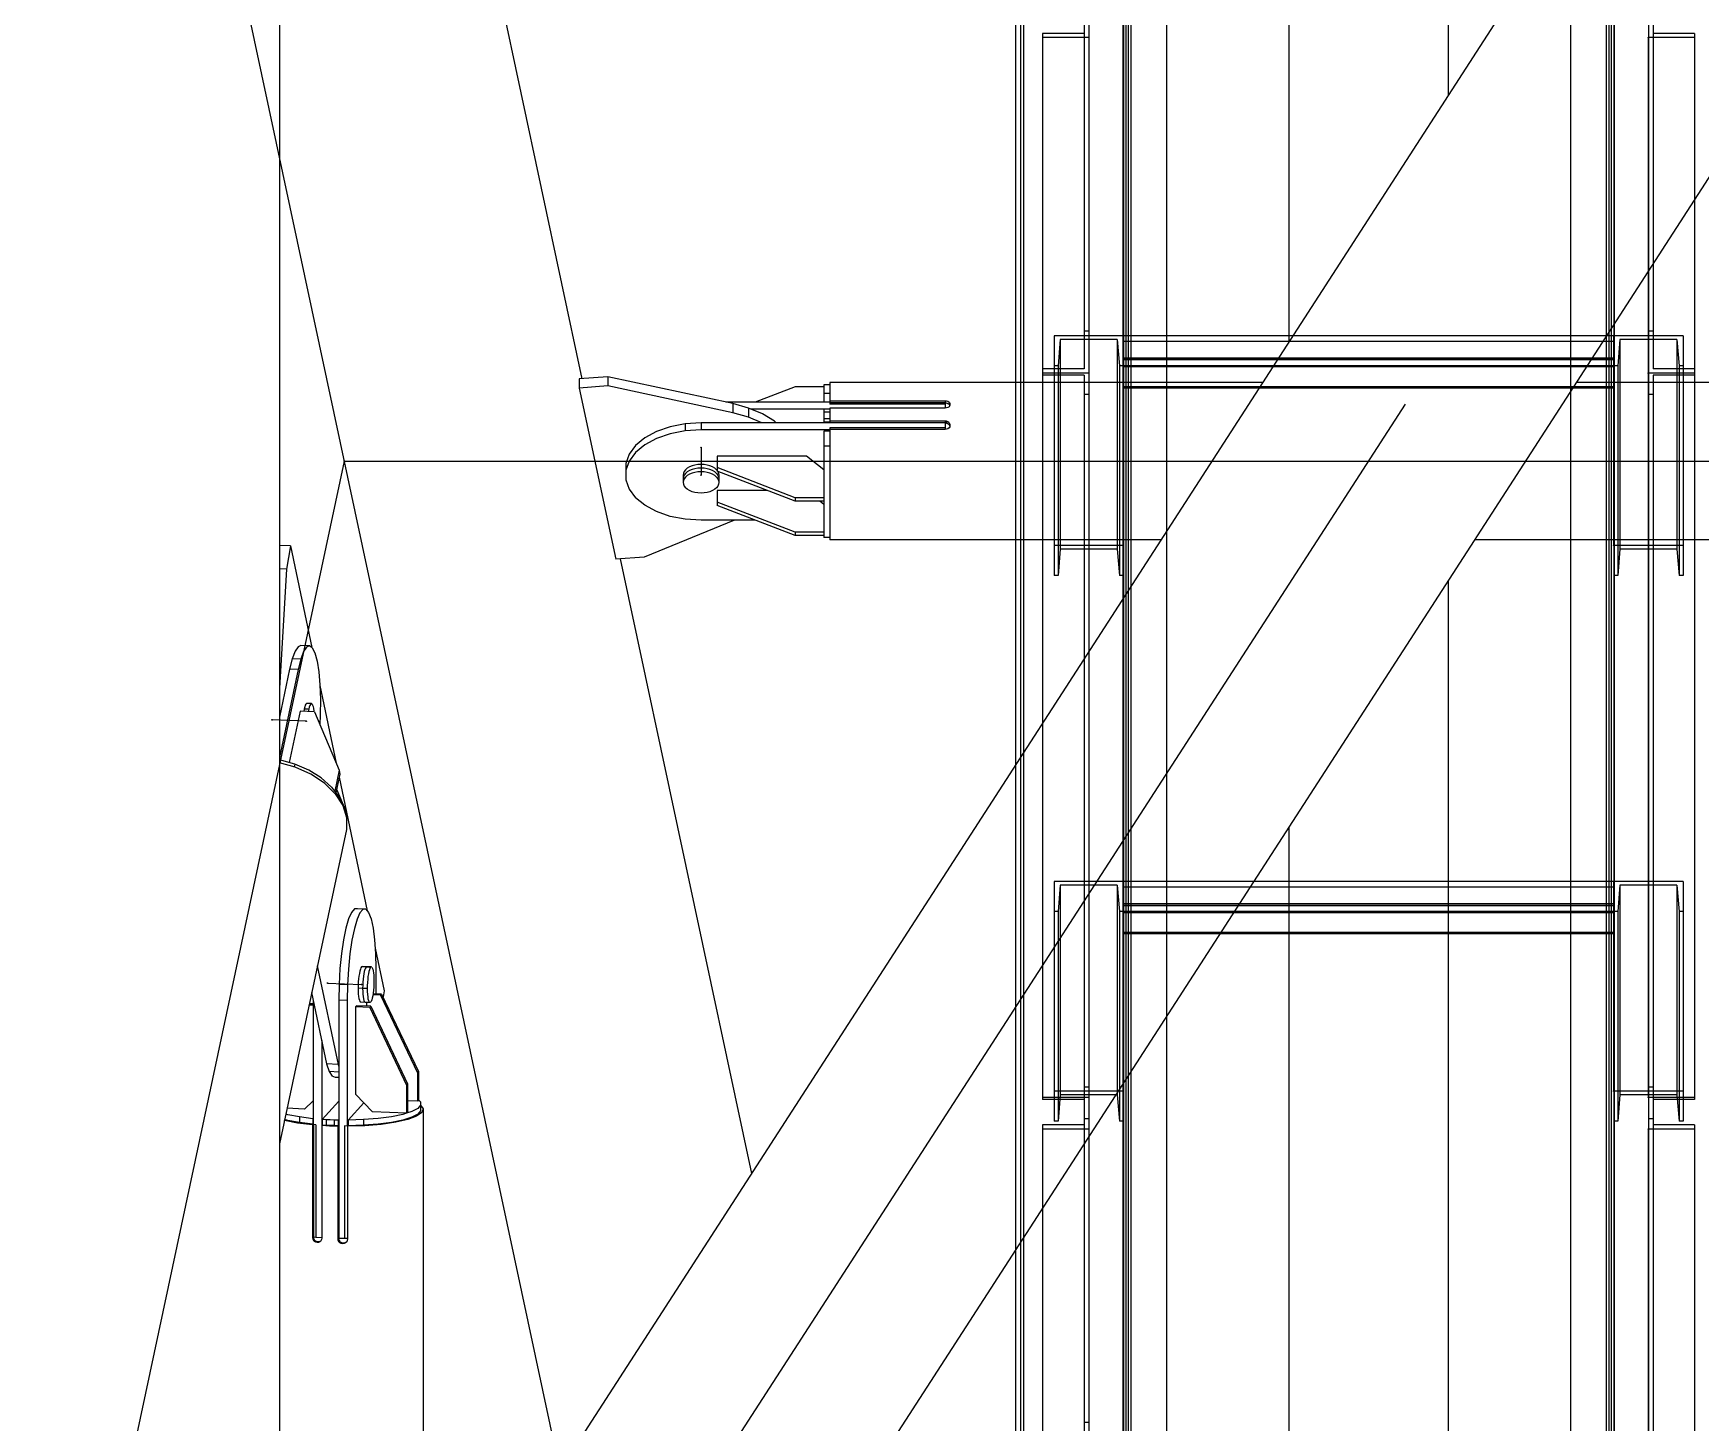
# Model space of a CAD drawing. Header units: millimetres. Extents: x 150209.93 to 150215.05, y 136675.65 to 136679.93.
# Drawn here: x 150211.303 to 150211.3608, y 136676.3674 to 136676.4155 of the extents above; entities that cross this region are included whole.
import ezdxf

# ---------------------------------------------------------------- set-up
doc = ezdxf.new("R2010")
doc.units = ezdxf.units.MM
doc.header["$LTSCALE"] = 0.25
for name, pattern in [('CENTER', [50.8, 31.75, -6.35, 6.35, -6.35]), ('XKITLINE00', [0]), ('XKITLINE02', [4, 2, -2]), ('XKITLINE03', [6, 3, -1, 1, -1])]:
    doc.linetypes.add(name, pattern=pattern)

# ---------------------------------------------------------------- blocks, each defined once
blk = doc.blocks.new('çatıı')
at = {"color": 8, "linetype": 'CENTER'}
for p, q in [((12015, 3096.7), (12015, 4763.35)), ((12015, 3440.27), (11840, 4260.27)), ((11840, 3440.27), (12370, 4260.27)), ((11989.29, 3852.68), (11989.29, 3847.87)), ((11840, 3440.27), (11927.5, 3850.27)), ((11927.5, 3030.27), (11927.5, 3850.27)), ((11927.5, 3850.27), (12282.5, 3850.27)), ((11920.85, 3805.2), (11914.95, 3805.44)), ((11924.55, 3759.83), (11930.44, 3759.59))]:
    blk.add_line(p, q, dxfattribs=at)
at = {"color": 116, "linetype": 'XKITLINE02', "true_color": 0x136734}
for p, q in [((12062.5, 4180.27), (12062.5, 3025.09)), ((12063.35, 4179.83), (12063.35, 3024.64)), ((12146.65, 4179.83), (12146.65, 3024.64)), ((12147.5, 4180.27), (12147.5, 3025.09)), ((12062.5, 4173.79), (12062.5, 3018.6)), ((12063.35, 4174.23), (12063.35, 3019.05)), ((12070, 4174.06), (12070, 3024.82)), ((12140, 4174.06), (12140, 3024.82)), ((12146.65, 4174.23), (12146.65, 3019.05)), ((12147.5, 4173.79), (12147.5, 3018.6)), ((12044.65, 4168.77), (12044.65, 3002.41)), ((12062.95, 4168.77), (12062.95, 3002.41)), ((12147.05, 4168.77), (12147.05, 3002.41)), ((12045.18, 4166.61), (12045.18, 3000.84)), ((12062.42, 4166.61), (12062.42, 3000.84)), ((12147.58, 4166.61), (12147.58, 3000.84)), ((12063.8, 4162.98), (12063.8, 3828.57)), ((12146.2, 3956.06), (12146.2, 3871.99)), ((12140, 3946.47), (12140, 3862.39)), ((12055.7, 3930.98), (12055.7, 3866.26)), ((12056.5, 3930.98), (12056.5, 3923.69)), ((12056.5, 3930.98), (12056.5, 3865.53)), ((12153.5, 3930.98), (12153.5, 3865.53)), ((12154.3, 3930.98), (12154.3, 3866.26)), ((12055.7, 3924.42), (12048.5, 3924.42)), ((12048.5, 3924.42), (12048.5, 3923.69)), ((12048.5, 3924.42), (12048.5, 3865.53)), ((12056.5, 3923.69), (12048.5, 3923.69)), ((12161.5, 3923.69), (12153.5, 3923.69)), ((12161.5, 3924.42), (12154.3, 3924.42)), ((12161.5, 3924.42), (12161.5, 3865.53)), ((12056.5, 3872.82), (12055.7, 3872.82)), ((12153.5, 3872.82), (12153.5, 3865.53)), ((12154.3, 3872.82), (12153.5, 3872.82)), ((12154.3, 3872.82), (12154.3, 3866.26)), ((12050.5, 3872.02), (12050.5, 3866.82)), ((12062.5, 3872.02), (12050.5, 3872.02)), ((12050.5, 3872.02), (12050.5, 3830.48)), ((12051.56, 3871.36), (12051.18, 3866.82)), ((12061.43, 3871.36), (12051.56, 3871.36)), ((12051.56, 3871.36), (12051.56, 3835.02)), ((12061.43, 3871.36), (12061.82, 3866.82)), ((12061.43, 3871.36), (12061.43, 3835.02)), ((12062.5, 3872.02), (12062.5, 3862.93)), ((12070, 3872.02), (12062.5, 3872.02)), ((12062.5, 3872.02), (12062.5, 3866.82)), ((12062.5, 3872.02), (12062.5, 3830.48)), ((12147.5, 3871.01), (12062.5, 3871.01)), ((12147.5, 3872.02), (12091.88, 3872.02)), ((12147.5, 3872.02), (12147.5, 3862.93)), ((12147.5, 3872.02), (12147.5, 3835.68)), ((12147.5, 3872.02), (12147.5, 3866.82)), ((12159.5, 3872.02), (12147.5, 3872.02)), ((12148.56, 3871.36), (12148.18, 3866.82)), ((12148.56, 3871.36), (12148.56, 3835.02)), ((12158.43, 3871.36), (12148.56, 3871.36)), ((12158.43, 3871.36), (12158.43, 3835.02)), ((12158.43, 3871.36), (12158.82, 3866.82)), ((12159.5, 3872.02), (12159.5, 3835.68)), ((12159.5, 3872.02), (12159.5, 3866.82)), ((12051.18, 3866.82), (12050.5, 3866.82)), ((12051.18, 3866.82), (12051.18, 3830.48)), ((12062.5, 3866.82), (12061.82, 3866.82)), ((12061.82, 3866.82), (12061.82, 3830.48)), ((12070, 3868.13), (12062.5, 3868.13)), ((12147.5, 3867.81), (12062.5, 3867.81)), ((12147.5, 3866.82), (12062.5, 3866.82)), ((12147.5, 3868.13), (12089.36, 3868.13)), ((12147.5, 3866.82), (12147.5, 3830.48)), ((12148.18, 3866.82), (12147.5, 3866.82)), ((12148.18, 3866.82), (12148.18, 3830.48)), ((12158.82, 3866.82), (12158.82, 3830.48)), ((12159.5, 3866.82), (12158.82, 3866.82)), ((12159.5, 3866.82), (12159.5, 3830.48)), ((12055.7, 3866.26), (12048.5, 3866.26)), ((12056.5, 3865.53), (12048.5, 3865.53)), ((12048.5, 3865.53), (12048.5, 3865.16)), ((12056.5, 3865.53), (12048.5, 3865.53)), ((12048.5, 3865.53), (12048.5, 3739.64)), ((12055.7, 3865.16), (12048.5, 3865.16)), ((12055.7, 3865.16), (12055.7, 3861.82)), ((12055.7, 3865.16), (12055.7, 3736.31)), ((12056.5, 3865.53), (12056.5, 3861.82)), ((12056.5, 3865.53), (12056.5, 3736.31)), ((12147.5, 3866.6), (12062.5, 3866.6)), ((12161.5, 3865.53), (12153.5, 3865.53)), ((12153.5, 3865.53), (12153.5, 3736.31)), ((12161.5, 3865.53), (12153.5, 3865.53)), ((12161.5, 3866.26), (12154.3, 3866.26)), ((12154.3, 3865.16), (12154.3, 3736.31)), ((12161.5, 3865.16), (12154.3, 3865.16)), ((12161.5, 3866.26), (12161.5, 3865.53)), ((12161.5, 3865.53), (12161.5, 3739.64)), ((12056.5, 3861.82), (12055.7, 3861.82)), ((12147.5, 3863.15), (12062.5, 3863.15)), ((12070, 3862.93), (12062.5, 3862.93)), ((12147.5, 3862.93), (12086, 3862.93)), ((12154.3, 3861.82), (12153.5, 3861.82)), ((12070, 3838.17), (12070, 3754.09)), ((12062.5, 3835.68), (12050.5, 3835.68)), ((12051.56, 3835.02), (12051.18, 3830.48)), ((12061.43, 3835.02), (12051.56, 3835.02)), ((12061.43, 3835.02), (12061.82, 3830.48)), ((12147.5, 3835.68), (12147.5, 3830.48)), ((12159.5, 3835.68), (12147.5, 3835.68)), ((12148.56, 3835.02), (12148.18, 3830.48)), ((12158.43, 3835.02), (12148.56, 3835.02)), ((12158.43, 3835.02), (12158.82, 3830.48)), ((12159.5, 3835.68), (12159.5, 3830.48)), ((12051.18, 3830.48), (12050.5, 3830.48)), ((12062.5, 3830.48), (12061.82, 3830.48)), ((12148.18, 3830.48), (12147.5, 3830.48)), ((12159.5, 3830.48), (12158.82, 3830.48)), ((12063.8, 3828.57), (12063.8, 3744.5)), ((12043.8, 3797.63), (12043.8, 3718.36)), ((12043.8, 3797.63), (12043.8, 3713.55)), ((12050.5, 3777.43), (12050.5, 3772.23)), ((12062.5, 3777.43), (12050.5, 3777.43)), ((12050.5, 3777.43), (12050.5, 3735.89)), ((12062.5, 3777.43), (12062.5, 3768.34)), ((12085.08, 3777.43), (12062.5, 3777.43)), ((12062.5, 3777.43), (12062.5, 3735.89)), ((12147.5, 3777.43), (12140, 3777.43)), ((12147.5, 3777.43), (12147.5, 3768.34)), ((12147.5, 3777.43), (12147.5, 3741.09)), ((12147.5, 3777.43), (12147.5, 3772.23)), ((12159.5, 3777.43), (12147.5, 3777.43)), ((12159.5, 3777.43), (12159.5, 3741.09)), ((12159.5, 3777.43), (12159.5, 3772.23)), ((12051.56, 3776.77), (12051.18, 3772.23)), ((12061.43, 3776.77), (12051.56, 3776.77)), ((12051.56, 3776.77), (12051.56, 3740.43)), ((12061.43, 3776.77), (12061.82, 3772.23)), ((12061.43, 3776.77), (12061.43, 3740.43)), ((12147.5, 3776.42), (12062.5, 3776.42)), ((12148.56, 3776.77), (12148.18, 3772.23)), ((12148.56, 3776.77), (12148.56, 3740.43)), ((12158.43, 3776.77), (12148.56, 3776.77)), ((12158.43, 3776.77), (12158.43, 3740.43)), ((12158.43, 3776.77), (12158.82, 3772.23)), ((12051.18, 3772.23), (12050.5, 3772.23)), ((12051.18, 3772.23), (12051.18, 3735.89)), ((12062.5, 3772.23), (12061.82, 3772.23)), ((12061.82, 3772.23), (12061.82, 3735.89)), ((12082.57, 3773.54), (12062.5, 3773.54)), ((12147.5, 3773.22), (12062.5, 3773.22)), ((12147.5, 3772.23), (12062.5, 3772.23)), ((12147.5, 3772.01), (12062.5, 3772.01)), ((12147.5, 3773.54), (12140, 3773.54)), ((12147.5, 3772.23), (12147.5, 3735.89)), ((12148.18, 3772.23), (12147.5, 3772.23)), ((12148.18, 3772.23), (12148.18, 3735.89)), ((12158.82, 3772.23), (12158.82, 3735.89)), ((12159.5, 3772.23), (12158.82, 3772.23)), ((12159.5, 3772.23), (12159.5, 3735.89)), ((12147.5, 3768.56), (12062.5, 3768.56)), ((12079.21, 3768.34), (12062.5, 3768.34)), ((12062.5, 3767.05), (12062.5, 3741.09)), ((12147.5, 3768.34), (12140, 3768.34)), ((12056.5, 3740.01), (12048.5, 3740.01)), ((12055.7, 3739.64), (12048.5, 3739.64)), ((12062.5, 3741.09), (12050.5, 3741.09)), ((12051.56, 3740.43), (12051.18, 3735.89)), ((12061.43, 3740.43), (12051.56, 3740.43)), ((12056.5, 3741.8), (12055.7, 3741.8)), ((12055.7, 3741.8), (12055.7, 3735.24)), ((12055.7, 3741.8), (12055.7, 3677.08)), ((12056.5, 3741.8), (12056.5, 3733.2)), ((12056.5, 3741.8), (12056.5, 3676.35)), ((12061.43, 3740.43), (12061.82, 3735.89)), ((12147.5, 3741.09), (12147.5, 3735.89)), ((12159.5, 3741.09), (12147.5, 3741.09)), ((12148.56, 3740.43), (12148.18, 3735.89)), ((12158.43, 3740.43), (12148.56, 3740.43)), ((12153.5, 3741.8), (12153.5, 3676.35)), ((12154.3, 3741.8), (12153.5, 3741.8)), ((12153.5, 3740.01), (12153.5, 3736.31)), ((12161.5, 3740.01), (12153.5, 3740.01)), ((12154.3, 3741.8), (12154.3, 3677.08)), ((12154.3, 3739.64), (12154.3, 3736.31)), ((12161.5, 3739.64), (12154.3, 3739.64)), ((12158.43, 3740.43), (12158.82, 3735.89)), ((12159.5, 3741.09), (12159.5, 3735.89)), ((12161.5, 3740.01), (12161.5, 3739.64)), ((12055.7, 3735.24), (12048.5, 3735.24)), ((12048.5, 3735.24), (12048.5, 3725.64)), ((12048.5, 3735.24), (12048.5, 3676.35)), ((12056.5, 3734.51), (12048.5, 3734.51)), ((12051.18, 3735.89), (12050.5, 3735.89)), ((12056.5, 3736.31), (12055.7, 3736.31)), ((12062.5, 3735.89), (12061.82, 3735.89)), ((12148.18, 3735.89), (12147.5, 3735.89)), ((12154.3, 3736.31), (12153.5, 3736.31)), ((12161.5, 3734.51), (12153.5, 3734.51)), ((12161.5, 3735.24), (12154.3, 3735.24)), ((12159.5, 3735.89), (12158.82, 3735.89)), ((12161.5, 3735.24), (12161.5, 3676.35)), ((12056.5, 3683.64), (12055.7, 3683.64))]:
    blk.add_line(p, q, dxfattribs=at)
at = {"color": 1, "linetype": 'XKITLINE03'}
for p, q in [((12062.5, 3025.09), (12062.5, 4180.27)), ((12147.5, 4180.27), (12147.5, 3025.09)), ((12056.5, 3923.69), (12056.5, 3865.53)), ((12153.5, 3865.53), (12153.5, 3923.69)), ((12062.5, 3872.02), (12062.5, 3835.68)), ((12147.5, 3835.68), (12147.5, 3872.02)), ((12062.5, 3868.13), (12147.5, 3868.13)), ((12056.5, 3865.53), (12056.5, 3740.01)), ((12153.5, 3740.01), (12153.5, 3865.53)), ((12062.5, 3777.43), (12062.5, 3741.09)), ((12147.5, 3741.09), (12147.5, 3777.43)), ((12062.5, 3773.54), (12147.5, 3773.54)), ((12056.5, 3734.51), (12056.5, 3676.35)), ((12153.5, 3676.35), (12153.5, 3734.51))]:
    blk.add_line(p, q, dxfattribs=at)
at = {"color": 7, "linetype": 'XKITLINE00'}
for p, q in [((12070, 4174.06), (12070, 3838.17)), ((12043.8, 4161.58), (12043.8, 3797.63)), ((12063.8, 4161.58), (12063.8, 3828.57)), ((12091.88, 3872.02), (12070, 3872.02)), ((12146.2, 3871.99), (12146.2, 3463.1)), ((12089.36, 3868.13), (12070, 3868.13)), ((12086, 3862.93), (12070, 3862.93)), ((12140, 3862.39), (12140, 3463.1)), ((12140, 3777.43), (12085.08, 3777.43)), ((12140, 3773.54), (12082.57, 3773.54)), ((12140, 3768.34), (12079.21, 3768.34)), ((12070, 3754.09), (12070, 3463.1)), ((12063.8, 3744.5), (12063.8, 3463.1)), ((12043.8, 3713.55), (12043.8, 3463.1))]:
    blk.add_line(p, q, dxfattribs=at)
at = {"color": 8, "linetype": 'XKITLINE00'}
for p, q in [((12091.2, 4166.29), (12091.2, 3870.96)), ((12118.8, 4166.29), (12118.8, 3913.66)), ((11916.2, 4110.19), (11968.61, 3864.57)), ((12223.68, 4075.94), (11947.92, 3649.3)), ((12262.23, 4051.51), (11986.48, 3624.87)), ((11916.2, 3985.69), (11916.2, 3643.92)), ((11973.13, 3864.92), (11968.17, 3864.54)), ((11968.17, 3864.54), (11968.17, 3862.93)), ((11994.81, 3860.25), (11973.13, 3864.92)), ((11973.13, 3864.92), (11973.13, 3863.31)), ((12011.59, 3863.92), (12011.59, 3860.51)), ((12086.64, 3863.92), (12011.59, 3863.92)), ((12198.4, 3863.92), (12140.98, 3863.92)), ((11973.13, 3863.31), (11968.17, 3862.93)), ((11968.17, 3862.93), (11974.5, 3833.27)), ((11994.81, 3858.65), (11973.13, 3863.31)), ((12005.59, 3863.18), (11998.67, 3860.51)), ((12010.59, 3863.18), (12005.59, 3863.18)), ((12011.59, 3863.48), (12010.59, 3863.48)), ((12010.59, 3863.48), (12010.59, 3863)), ((12010.59, 3863), (12010.59, 3860.51)), ((12011.59, 3861.98), (12010.59, 3861.98)), ((12011.59, 3860.51), (11993.58, 3860.51)), ((11997.51, 3859.49), (11994.81, 3860.25)), ((11994.81, 3860.25), (11994.81, 3858.65)), ((11997.51, 3857.89), (11994.81, 3858.65)), ((11999.93, 3858.46), (11997.51, 3859.49)), ((11997.51, 3859.49), (11997.51, 3857.89)), ((12011.59, 3859.31), (11997.94, 3859.31)), ((12002, 3857.18), (11999.93, 3858.46)), ((12010.59, 3859.28), (12010.59, 3858.2)), ((12011.59, 3859.28), (12010.59, 3859.28)), ((12011.59, 3858.75), (12010.59, 3858.75)), ((12010.59, 3858.2), (12010.59, 3856.91)), ((12031.59, 3860.7), (12011.59, 3860.7)), ((12011.59, 3860.51), (12011.59, 3860.15)), ((12031.59, 3860.36), (12011.59, 3860.36)), ((12031.59, 3860.15), (12011.59, 3860.15)), ((12031.59, 3859.47), (12011.59, 3859.47)), ((12011.59, 3859.47), (12011.59, 3858.44)), ((12011.59, 3858.44), (12011.59, 3856.91)), ((12031.85, 3860.67), (12031.59, 3860.7)), ((12031.59, 3860.7), (12031.59, 3860.36)), ((12031.59, 3860.36), (12031.59, 3859.47)), ((12031.85, 3860.3), (12031.59, 3860.33)), ((12031.85, 3859.5), (12031.59, 3859.47)), ((12032.09, 3860.59), (12031.85, 3860.67)), ((12032.09, 3860.23), (12031.85, 3860.3)), ((12032.09, 3859.58), (12031.85, 3859.5)), ((12032.28, 3860.46), (12032.09, 3860.59)), ((12032.12, 3860.21), (12032.09, 3860.23)), ((12032.28, 3859.72), (12032.09, 3859.58)), ((12032.28, 3860.1), (12032.12, 3860.21)), ((12032.28, 3860.46), (12032.4, 3860.28)), ((12032.28, 3860.1), (12032.4, 3859.92)), ((12032.4, 3859.9), (12032.28, 3859.72)), ((12032.4, 3860.28), (12032.44, 3860.09)), ((12032.44, 3860.09), (12032.4, 3859.9)), ((11981.59, 3855.41), (11979.55, 3854.31)), ((11983.96, 3856.23), (11981.59, 3855.41)), ((11986.56, 3856.74), (11983.96, 3856.23)), ((11986.56, 3855.53), (11983.96, 3855.03)), ((11989.29, 3856.91), (11986.56, 3856.74)), ((11986.56, 3856.74), (11986.56, 3855.53)), ((11989.29, 3855.7), (11986.56, 3855.53)), ((12031.59, 3856.91), (11989.29, 3856.91)), ((11989.29, 3856.91), (11989.29, 3855.7)), ((12011.59, 3855.7), (11989.29, 3855.7)), ((11999.81, 3856.91), (11997.51, 3857.89)), ((12002.3, 3856.91), (12002, 3857.18)), ((12011.59, 3857.63), (12010.59, 3857.63)), ((12011.59, 3857.03), (12010.59, 3857.03)), ((12010.59, 3855.49), (12010.59, 3850.2)), ((12011.59, 3855.49), (12010.59, 3855.49)), ((12031.59, 3857.22), (12011.59, 3857.22)), ((12011.59, 3857.03), (12011.59, 3856.91)), ((12031.59, 3856.07), (12011.59, 3856.07)), ((12011.59, 3856.07), (12011.59, 3855.74)), ((12031.59, 3855.74), (12011.59, 3855.74)), ((12011.59, 3855.74), (12011.59, 3836.63)), ((12031.59, 3857.22), (12031.59, 3856.91)), ((12031.85, 3857.19), (12031.59, 3857.22)), ((12031.59, 3856.91), (12031.59, 3855.74)), ((12031.85, 3856.83), (12031.59, 3856.86)), ((12031.85, 3855.8), (12031.59, 3855.74)), ((12031.85, 3857.19), (12031.85, 3856.83)), ((12032.09, 3857.08), (12031.85, 3857.19)), ((12032.09, 3856.72), (12031.85, 3856.83)), ((12032.09, 3855.89), (12031.85, 3855.8)), ((12032.28, 3856.92), (12032.09, 3857.08)), ((12032.28, 3856.56), (12032.09, 3856.72)), ((12032.28, 3856.05), (12032.09, 3855.89)), ((12032.28, 3856.92), (12032.4, 3856.71)), ((12032.28, 3856.56), (12032.4, 3856.35)), ((12032.4, 3856.25), (12032.28, 3856.05)), ((12032.4, 3856.71), (12032.44, 3856.48)), ((12032.44, 3856.48), (12032.4, 3856.25)), ((11977.94, 3852.99), (11976.83, 3851.49)), ((11979.55, 3854.31), (11977.94, 3852.99)), ((11979.55, 3853.11), (11977.94, 3851.79)), ((11981.59, 3854.21), (11979.55, 3853.11)), ((11983.96, 3855.03), (11981.59, 3854.21)), ((12011.59, 3852.9), (12010.59, 3852.9)), ((11976.83, 3851.49), (11976.26, 3849.89)), ((11976.83, 3850.29), (11976.26, 3848.69)), ((11976.26, 3849.89), (11976.26, 3847.05)), ((11977.94, 3851.79), (11976.83, 3850.29)), ((11987.74, 3849.48), (11987.3, 3849.29)), ((11988.23, 3849.61), (11987.74, 3849.48)), ((11988.75, 3849.7), (11988.23, 3849.61)), ((11989.29, 3849.72), (11988.75, 3849.7)), ((11989.83, 3849.7), (11989.29, 3849.72)), ((11989.29, 3849.72), (11989.29, 3849.08)), ((11990.35, 3849.61), (11989.83, 3849.7)), ((11990.84, 3849.48), (11990.35, 3849.61)), ((11991.28, 3849.29), (11990.84, 3849.48)), ((12007.59, 3851.16), (11992.09, 3851.16)), ((11992.09, 3851.16), (11992.09, 3848.56)), ((12010.59, 3848.76), (12007.59, 3851.16)), ((12010.59, 3850.2), (12010.59, 3843.96)), ((11976.26, 3847.05), (11976.83, 3845.45)), ((11986.24, 3848.19), (11986.19, 3847.87)), ((11986.19, 3847.87), (11986.19, 3847.23)), ((11986.24, 3847.55), (11986.19, 3847.23)), ((11986.24, 3847.55), (11986.19, 3847.23)), ((11986.19, 3847.23), (11986.19, 3846.59)), ((11986.24, 3846.91), (11986.19, 3846.59)), ((11986.19, 3846.59), (11986.24, 3846.27)), ((11986.38, 3848.5), (11986.24, 3848.19)), ((11986.38, 3847.86), (11986.24, 3847.55)), ((11986.38, 3847.86), (11986.24, 3847.55)), ((11986.38, 3847.22), (11986.24, 3846.91)), ((11986.6, 3848.8), (11986.38, 3848.5)), ((11986.6, 3848.16), (11986.38, 3847.86)), ((11986.6, 3848.16), (11986.38, 3847.86)), ((11986.6, 3847.51), (11986.38, 3847.22)), ((11986.91, 3849.06), (11986.6, 3848.8)), ((11986.91, 3848.42), (11986.6, 3848.16)), ((11986.91, 3848.42), (11986.6, 3848.16)), ((11986.91, 3847.78), (11986.6, 3847.51)), ((11987.3, 3849.29), (11986.91, 3849.06)), ((11987.3, 3848.65), (11986.91, 3848.42)), ((11987.3, 3848.65), (11986.91, 3848.42)), ((11987.3, 3848.01), (11986.91, 3847.78)), ((11987.74, 3848.83), (11987.3, 3848.65)), ((11987.74, 3848.83), (11987.3, 3848.65)), ((11987.74, 3848.19), (11987.3, 3848.01)), ((11988.23, 3848.97), (11987.74, 3848.83)), ((11988.23, 3848.97), (11987.74, 3848.83)), ((11988.23, 3848.33), (11987.74, 3848.19)), ((11988.75, 3849.05), (11988.23, 3848.97)), ((11988.75, 3849.05), (11988.23, 3848.97)), ((11988.75, 3848.41), (11988.23, 3848.33)), ((11989.29, 3849.08), (11988.75, 3849.05)), ((11989.29, 3849.08), (11988.75, 3849.05)), ((11989.29, 3848.44), (11988.75, 3848.41)), ((11989.83, 3849.05), (11989.29, 3849.08)), ((11989.29, 3849.08), (11989.29, 3848.44)), ((11989.83, 3849.05), (11989.29, 3849.08)), ((11989.83, 3848.41), (11989.29, 3848.44)), ((11990.35, 3848.97), (11989.83, 3849.05)), ((11990.35, 3848.97), (11989.83, 3849.05)), ((11990.35, 3848.33), (11989.83, 3848.41)), ((11990.84, 3848.83), (11990.35, 3848.97)), ((11990.84, 3848.83), (11990.35, 3848.97)), ((11990.84, 3848.19), (11990.35, 3848.33)), ((11991.28, 3848.65), (11990.84, 3848.83)), ((11991.28, 3848.65), (11990.84, 3848.83)), ((11991.28, 3848.01), (11990.84, 3848.19)), ((11991.66, 3849.06), (11991.28, 3849.29)), ((11991.66, 3848.42), (11991.28, 3848.65)), ((11991.66, 3848.42), (11991.28, 3848.65)), ((11991.66, 3847.78), (11991.28, 3848.01)), ((11991.97, 3848.8), (11991.66, 3849.06)), ((11991.97, 3848.16), (11991.66, 3848.42)), ((11991.97, 3848.16), (11991.66, 3848.42)), ((11991.97, 3847.51), (11991.66, 3847.78)), ((11991.97, 3848.8), (11992.09, 3848.65)), ((11991.97, 3848.16), (11992.2, 3847.86)), ((11991.97, 3848.16), (11992.2, 3847.86)), ((11991.97, 3847.51), (11992.2, 3847.22)), ((12005.59, 3843.95), (11992.09, 3849.16)), ((12005.59, 3843.35), (11992.09, 3848.56)), ((11992.19, 3848.52), (11992.2, 3848.5)), ((11992.2, 3848.5), (11992.34, 3848.19)), ((11992.2, 3847.86), (11992.34, 3847.55)), ((11992.2, 3847.86), (11992.34, 3847.55)), ((11992.2, 3847.22), (11992.34, 3846.91)), ((11992.34, 3848.19), (11992.39, 3847.87)), ((11992.34, 3847.55), (11992.39, 3847.23)), ((11992.34, 3847.55), (11992.39, 3847.23)), ((11992.34, 3846.91), (11992.39, 3846.59)), ((11992.39, 3846.59), (11992.34, 3846.27)), ((11992.39, 3847.87), (11992.39, 3847.23)), ((11992.39, 3847.23), (11992.39, 3846.59)), ((11976.83, 3845.45), (11977.94, 3843.95)), ((11979.55, 3842.63), (11977.94, 3843.95)), ((11986.24, 3846.27), (11986.38, 3845.95)), ((11986.38, 3845.95), (11986.6, 3845.66)), ((11986.91, 3845.4), (11986.6, 3845.66)), ((11987.3, 3845.17), (11986.91, 3845.4)), ((11987.74, 3844.98), (11987.3, 3845.17)), ((11988.23, 3844.85), (11987.74, 3844.98)), ((11988.75, 3844.76), (11988.23, 3844.85)), ((11989.29, 3844.73), (11988.75, 3844.76)), ((11989.83, 3844.76), (11989.29, 3844.73)), ((11990.35, 3844.85), (11989.83, 3844.76)), ((11990.84, 3844.98), (11990.35, 3844.85)), ((11991.28, 3845.17), (11990.84, 3844.98)), ((11991.66, 3845.4), (11991.28, 3845.17)), ((11991.97, 3845.66), (11991.66, 3845.4)), ((11992.2, 3845.95), (11991.97, 3845.66)), ((12000.84, 3845.18), (11992.09, 3845.18)), ((11992.09, 3845.18), (11992.09, 3842.58)), ((11992.34, 3846.27), (11992.2, 3845.95)), ((12010.59, 3843.95), (12005.59, 3843.95)), ((12005.59, 3843.95), (12005.59, 3843.35)), ((12010.59, 3843.96), (12010.59, 3843.95)), ((12010.59, 3843.95), (12010.59, 3843.92)), ((12010.59, 3843.92), (12010.59, 3837.39)), ((11981.59, 3841.53), (11979.55, 3842.63)), ((11983.96, 3840.71), (11981.59, 3841.53)), ((12005.59, 3837.97), (11992.09, 3843.18)), ((12005.59, 3837.37), (11992.09, 3842.58)), ((12010.59, 3843.35), (12005.59, 3843.35)), ((12010.59, 3842.77), (12009.87, 3843.35)), ((11995.09, 3840.04), (11979.46, 3833.65)), ((11986.56, 3840.21), (11983.96, 3840.71)), ((11989.29, 3840.04), (11986.56, 3840.21)), ((11998.67, 3840.04), (11989.29, 3840.04)), ((12010.59, 3837.97), (12005.59, 3837.97)), ((12005.59, 3837.97), (12005.59, 3837.37)), ((11918.13, 3835.58), (11916.2, 3835.66)), ((11918.13, 3835.58), (11917.42, 3831.56)), ((11918.13, 3835.58), (11921.83, 3817.99)), ((12010.59, 3837.37), (12005.59, 3837.37)), ((12010.59, 3837.39), (12010.59, 3837.37)), ((12010.59, 3837.37), (12010.59, 3837.13)), ((12010.59, 3837.13), (12010.59, 3837.06)), ((12011.59, 3837.06), (12010.59, 3837.06)), ((12069.01, 3836.63), (12011.59, 3836.63)), ((12198.4, 3836.63), (12123.35, 3836.63)), ((11979.46, 3833.65), (11974.5, 3833.27)), ((11975.28, 3833.33), (11998.02, 3726.8)), ((11917.42, 3831.56), (11916.2, 3831.61)), ((11917.42, 3831.56), (11916.2, 3810.93)), ((12118.8, 3829.59), (12118.8, 3468.39)), ((11919.44, 3818.11), (11918.92, 3817.32)), ((11919.95, 3818.34), (11919.44, 3818.11)), ((11921.42, 3818.28), (11919.95, 3818.34)), ((11920.91, 3818.05), (11920.39, 3817.26)), ((11921.42, 3818.28), (11920.91, 3818.05)), ((11921.91, 3817.94), (11921.42, 3818.28)), ((11921.91, 3817.94), (11922.35, 3817.04)), ((11918.42, 3816.01), (11917.97, 3814.22)), ((11918.92, 3817.32), (11918.42, 3816.01)), ((11919.9, 3815.94), (11918.42, 3816.01)), ((11919.9, 3815.94), (11919.44, 3814.16)), ((11920.39, 3817.26), (11919.9, 3815.94)), ((11922.35, 3817.04), (11922.73, 3815.62)), ((11922.73, 3815.62), (11923.02, 3813.75)), ((11917.97, 3814.22), (11916.2, 3805.9)), ((11919.44, 3814.16), (11916.2, 3798.94)), ((11919.44, 3814.16), (11917.97, 3814.22)), ((11923.02, 3813.75), (11923.22, 3811.5)), ((11923.22, 3811.5), (11923.31, 3808.98)), ((11923.22, 3811.39), (11926.06, 3797.91)), ((11923.31, 3808.98), (11923.3, 3806.29)), ((11919.82, 3806.92), (11917.93, 3798.03)), ((11922.28, 3806.82), (11919.82, 3806.92)), ((11920.51, 3807.32), (11920.44, 3806.89)), ((11920.6, 3807.68), (11920.51, 3807.32)), ((11921.3, 3807.28), (11920.51, 3807.32)), ((11920.7, 3807.96), (11920.6, 3807.68)), ((11920.8, 3808.16), (11920.7, 3807.96)), ((11920.9, 3808.27), (11920.8, 3808.16)), ((11921, 3808.29), (11920.9, 3808.27)), ((11921.79, 3808.26), (11921, 3808.29)), ((11921.3, 3807.28), (11921.22, 3806.86)), ((11921.39, 3807.64), (11921.3, 3807.28)), ((11921.49, 3807.93), (11921.39, 3807.64)), ((11921.59, 3808.13), (11921.49, 3807.93)), ((11921.69, 3808.24), (11921.59, 3808.13)), ((11921.79, 3808.26), (11921.69, 3808.24)), ((11921.88, 3808.18), (11921.79, 3808.26)), ((11921.88, 3808.18), (11921.97, 3808.01)), ((11921.97, 3808.01), (11922.05, 3807.76)), ((11922.05, 3807.76), (11922.11, 3807.42)), ((11922.11, 3807.42), (11922.16, 3807.02)), ((11922.16, 3807.02), (11922.18, 3806.82)), ((11922.28, 3806.82), (11926.56, 3796.72)), ((11923.3, 3806.29), (11923.22, 3804.59)), ((11916.25, 3798.49), (11916.2, 3798.21)), ((11918.93, 3797.25), (11916.2, 3798)), ((11918.87, 3797.77), (11916.25, 3798.49)), ((11918.87, 3797.77), (11918.77, 3797.29)), ((11921.3, 3796.71), (11918.87, 3797.77)), ((11921.65, 3796.03), (11918.93, 3797.25)), ((11923.45, 3795.37), (11921.3, 3796.71)), ((11924, 3794.46), (11921.65, 3796.03)), ((11925.23, 3793.79), (11923.45, 3795.37)), ((11926.56, 3796.72), (11925.79, 3793.08)), ((11926.67, 3796.04), (11925.98, 3792.8)), ((11926.56, 3796.72), (11926.67, 3796.04)), ((11926.56, 3795.52), (11931.44, 3772.34)), ((11925.88, 3792.63), (11924, 3794.46)), ((11925.23, 3793.79), (11925.78, 3793.06)), ((11925.79, 3793.08), (11925.77, 3793.08)), ((11925.79, 3793.08), (11925.79, 3793.05)), ((11925.79, 3793.05), (11926.56, 3792.04)), ((11925.88, 3792.63), (11927.18, 3790.61)), ((11926.12, 3793.45), (11927.63, 3789.88)), ((11926.56, 3792.04), (11927.39, 3790.2)), ((11927.18, 3790.61), (11927.84, 3788.52)), ((11927.39, 3790.2), (11927.47, 3789.7)), ((11927.63, 3789.88), (11927.54, 3789.46)), ((11927.63, 3789.88), (11927.74, 3789.2)), ((11927.74, 3789.2), (11927.69, 3788.98)), ((11927.83, 3786.46), (11916.2, 3731.95)), ((11927.84, 3788.52), (11927.83, 3786.46)), ((12091.2, 3786.89), (12091.2, 3468.39)), ((11928.71, 3772.08), (11928.2, 3770.96)), ((11929.23, 3772.66), (11928.71, 3772.08)), ((11929.73, 3772.67), (11929.23, 3772.66)), ((11930.18, 3772.02), (11929.68, 3770.9)), ((11931.21, 3772.61), (11929.73, 3772.67)), ((11930.7, 3772.6), (11930.18, 3772.02)), ((11931.21, 3772.61), (11930.7, 3772.6)), ((11931.21, 3772.61), (11931.68, 3772.05)), ((11931.68, 3772.05), (11932.1, 3770.95)), ((11927.73, 3769.34), (11927.31, 3767.3)), ((11928.2, 3770.96), (11927.73, 3769.34)), ((11929.2, 3769.28), (11928.79, 3767.24)), ((11929.68, 3770.9), (11929.2, 3769.28)), ((11932.1, 3770.95), (11932.44, 3769.35)), ((11932.44, 3769.35), (11932.7, 3767.32)), ((11927.31, 3767.3), (11926.97, 3764.93)), ((11928.79, 3767.24), (11928.44, 3764.87)), ((11932.7, 3767.32), (11932.86, 3764.96)), ((11932.8, 3765.86), (11934.35, 3758.47)), ((11922.78, 3762.79), (11926.37, 3745.73)), ((11926.97, 3764.93), (11926.71, 3762.32)), ((11928.44, 3764.87), (11928.18, 3762.26)), ((11932.86, 3764.96), (11932.91, 3762.36)), ((11926.71, 3762.32), (11926.55, 3759.6)), ((11928.18, 3762.26), (11928.02, 3759.54)), ((11929.89, 3760.01), (11929.87, 3759.47)), ((11929.93, 3760.53), (11929.89, 3760.01)), ((11929.99, 3761.03), (11929.93, 3760.53)), ((11930.07, 3761.49), (11929.99, 3761.03)), ((11930.15, 3761.88), (11930.07, 3761.49)), ((11930.24, 3762.21), (11930.15, 3761.88)), ((11930.34, 3762.46), (11930.24, 3762.21)), ((11930.44, 3762.61), (11930.34, 3762.46)), ((11930.54, 3762.68), (11930.44, 3762.61)), ((11931.23, 3762.58), (11930.44, 3762.61)), ((11931.33, 3762.65), (11930.54, 3762.68)), ((11930.68, 3759.97), (11930.65, 3759.44)), ((11930.68, 3759.97), (11930.65, 3759.44)), ((11930.72, 3760.5), (11930.68, 3759.97)), ((11930.72, 3760.5), (11930.68, 3759.97)), ((11930.78, 3761), (11930.72, 3760.5)), ((11930.78, 3761), (11930.72, 3760.5)), ((11930.85, 3761.45), (11930.78, 3761)), ((11930.85, 3761.45), (11930.78, 3761)), ((11930.93, 3761.85), (11930.85, 3761.45)), ((11930.93, 3761.85), (11930.85, 3761.45)), ((11931.03, 3762.18), (11930.93, 3761.85)), ((11931.03, 3762.18), (11930.93, 3761.85)), ((11931.13, 3762.42), (11931.03, 3762.18)), ((11931.13, 3762.42), (11931.03, 3762.18)), ((11931.23, 3762.58), (11931.13, 3762.42)), ((11931.23, 3762.58), (11931.13, 3762.42)), ((11931.33, 3762.65), (11931.23, 3762.58)), ((11931.33, 3762.65), (11931.23, 3762.58)), ((11932.01, 3762.55), (11931.23, 3762.58)), ((11932.11, 3762.62), (11931.33, 3762.65)), ((11931.46, 3759.94), (11931.44, 3759.4)), ((11931.51, 3760.47), (11931.46, 3759.94)), ((11931.56, 3760.97), (11931.51, 3760.47)), ((11931.64, 3761.42), (11931.56, 3760.97)), ((11931.72, 3761.82), (11931.64, 3761.42)), ((11931.81, 3762.14), (11931.72, 3761.82)), ((11931.91, 3762.39), (11931.81, 3762.14)), ((11932.01, 3762.55), (11931.91, 3762.39)), ((11932.11, 3762.62), (11932.01, 3762.55)), ((11932.21, 3762.59), (11932.11, 3762.62)), ((11932.21, 3762.59), (11932.31, 3762.47)), ((11932.31, 3762.47), (11932.39, 3762.26)), ((11932.39, 3762.26), (11932.46, 3761.97)), ((11932.46, 3761.97), (11932.52, 3761.6)), ((11932.52, 3761.6), (11932.56, 3761.17)), ((11932.56, 3761.17), (11932.59, 3760.69)), ((11932.59, 3760.69), (11932.6, 3760.18)), ((11932.6, 3760.18), (11932.59, 3759.64)), ((11932.91, 3762.36), (11932.91, 3757.96)), ((11921.8, 3758.19), (11924.4, 3745.81)), ((11926.55, 3759.6), (11926.5, 3756.88)), ((11928.02, 3759.54), (11926.55, 3759.6)), ((11928.02, 3759.54), (11927.97, 3756.82)), ((11929.87, 3759.47), (11929.86, 3758.93)), ((11930.64, 3758.9), (11929.86, 3758.93)), ((11929.86, 3758.93), (11929.87, 3758.42)), ((11929.87, 3758.42), (11929.89, 3757.94)), ((11929.89, 3757.94), (11929.93, 3757.51)), ((11929.93, 3757.51), (11929.99, 3757.14)), ((11929.99, 3757.14), (11930.07, 3756.85)), ((11930.65, 3759.44), (11930.64, 3758.9)), ((11930.65, 3759.44), (11930.64, 3758.9)), ((11931.43, 3758.87), (11930.64, 3758.9)), ((11930.64, 3758.9), (11930.65, 3758.38)), ((11930.64, 3758.9), (11930.65, 3758.38)), ((11930.65, 3758.38), (11930.68, 3757.9)), ((11930.65, 3758.38), (11930.68, 3757.9)), ((11930.68, 3757.9), (11930.72, 3757.47)), ((11930.68, 3757.9), (11930.72, 3757.47)), ((11930.72, 3757.47), (11930.78, 3757.11)), ((11930.72, 3757.47), (11930.78, 3757.11)), ((11930.78, 3757.11), (11930.85, 3756.81)), ((11930.78, 3757.11), (11930.85, 3756.81)), ((11931.44, 3759.4), (11931.43, 3758.87)), ((11931.43, 3758.87), (11931.44, 3758.35)), ((11931.44, 3758.35), (11931.46, 3757.87)), ((11931.46, 3757.87), (11931.51, 3757.44)), ((11931.51, 3757.44), (11931.56, 3757.07)), ((11931.56, 3757.07), (11931.64, 3756.78)), ((11932.31, 3757.23), (11932.21, 3756.9)), ((11932.39, 3757.62), (11932.31, 3757.23)), ((11932.46, 3758.08), (11932.39, 3757.62)), ((11933.75, 3757.7), (11932.41, 3757.76)), ((11933.93, 3757.91), (11932.44, 3757.98)), ((11932.52, 3758.58), (11932.46, 3758.08)), ((11932.56, 3759.1), (11932.52, 3758.58)), ((11932.59, 3759.64), (11932.56, 3759.1)), ((11933.93, 3757.91), (11933.75, 3757.7)), ((11933.75, 3757.7), (11940.13, 3744.25)), ((11933.93, 3757.91), (11940.32, 3744.47)), ((11934.35, 3758.47), (11934.17, 3757.42)), ((11922.08, 3755.99), (11921.33, 3756.02)), ((11922.08, 3756.21), (11921.38, 3756.24)), ((11922.08, 3756.39), (11921.99, 3756.22)), ((11922.08, 3756.86), (11922.08, 3735.29)), ((11927.97, 3756.82), (11926.5, 3756.88)), ((11926.5, 3756.88), (11926.5, 3715.57)), ((11927.97, 3756.82), (11927.97, 3735.04)), ((11929.59, 3755.9), (11929.4, 3755.69)), ((11929.4, 3755.69), (11929.4, 3740.55)), ((11931.86, 3755.59), (11929.4, 3755.69)), ((11932.05, 3755.8), (11929.59, 3755.9)), ((11930.07, 3756.85), (11930.15, 3756.64)), ((11930.15, 3756.64), (11930.24, 3756.52)), ((11930.34, 3756.49), (11930.24, 3756.52)), ((11931.13, 3756.46), (11930.34, 3756.49)), ((11930.85, 3756.81), (11930.93, 3756.61)), ((11930.85, 3756.81), (11930.93, 3756.61)), ((11930.93, 3756.61), (11931.03, 3756.49)), ((11930.93, 3756.61), (11931.03, 3756.49)), ((11931.13, 3756.46), (11931.03, 3756.49)), ((11931.13, 3756.46), (11931.03, 3756.49)), ((11931.91, 3756.43), (11931.13, 3756.46)), ((11931.29, 3756.45), (11931.29, 3755.83)), ((11931.64, 3756.78), (11931.72, 3756.57)), ((11931.72, 3756.57), (11931.81, 3756.45)), ((11931.91, 3756.43), (11931.81, 3756.45)), ((11932.05, 3755.8), (11931.86, 3755.59)), ((11931.86, 3755.59), (11938.24, 3742.14)), ((11932.01, 3756.5), (11931.91, 3756.43)), ((11932.11, 3756.65), (11932.01, 3756.5)), ((11932.05, 3755.8), (11938.43, 3742.35)), ((11932.21, 3756.9), (11932.11, 3756.65)), ((11923.55, 3749.86), (11923.55, 3715.69)), ((11926.37, 3745.73), (11924.4, 3745.81)), ((11924.4, 3745.81), (11924.86, 3744.47)), ((11926.37, 3745.73), (11926.5, 3745.35)), ((11926.5, 3744.4), (11924.86, 3744.47)), ((11924.86, 3744.47), (11925.38, 3743.68)), ((11925.94, 3743.47), (11925.38, 3743.68)), ((11926.5, 3743.45), (11925.94, 3743.47)), ((11940.32, 3744.47), (11940.13, 3744.25)), ((11940.13, 3744.25), (11940.13, 3739.37)), ((11940.32, 3744.47), (11940.32, 3739.58)), ((11929.4, 3740.55), (11932.35, 3737.5)), ((11938.43, 3742.35), (11938.24, 3742.14)), ((11938.24, 3742.14), (11938.24, 3737.26)), ((11938.43, 3742.35), (11938.43, 3737.47)), ((11917.66, 3737), (11917.3, 3737.1)), ((11920.56, 3737.99), (11917.51, 3738.12)), ((11919.67, 3736.61), (11917.66, 3737)), ((11922.08, 3739.43), (11920.56, 3737.99)), ((11926.5, 3739.38), (11923.63, 3736.18)), ((11930.82, 3739.09), (11928.11, 3736.06)), ((11938.24, 3737.26), (11932.35, 3737.5)), ((11937.6, 3737.06), (11935.64, 3736.66)), ((11938.22, 3737.26), (11937.6, 3737.06)), ((11938.43, 3737.47), (11938.24, 3737.26)), ((11939.14, 3737.55), (11938.25, 3737.27)), ((11940.13, 3739.37), (11938.43, 3739.44)), ((11939.99, 3736.75), (11938.45, 3736.18)), ((11940.18, 3738.09), (11939.14, 3737.55)), ((11940.18, 3737.11), (11939.14, 3736.57)), ((11940.9, 3737.38), (11939.99, 3736.75)), ((11940.32, 3739.58), (11940.13, 3739.37)), ((11940.69, 3738.66), (11940.18, 3738.09)), ((11940.69, 3737.68), (11940.18, 3737.11)), ((11940.65, 3739.24), (11940.31, 3739.57)), ((11940.65, 3739.24), (11940.69, 3738.66)), ((11940.69, 3738.68), (11941.14, 3738.03)), ((11940.69, 3738.66), (11940.69, 3737.68)), ((11941.14, 3738.03), (11940.9, 3737.38)), ((11941.14, 3738.03), (11941.14, 3640.65)), ((11917.12, 3736.02), (11917.07, 3736.04)), ((11917.66, 3736.02), (11917.1, 3736.19)), ((11919.36, 3735.57), (11917.12, 3736.02)), ((11919.67, 3735.63), (11917.66, 3736.02)), ((11921.94, 3735.25), (11919.36, 3735.57)), ((11919.67, 3736.61), (11919.67, 3735.63)), ((11922.02, 3736.31), (11919.67, 3736.61)), ((11922.02, 3735.34), (11919.67, 3735.63)), ((11922.06, 3735.38), (11921.94, 3735.25)), ((11921.94, 3735.25), (11921.94, 3715.72)), ((11922.08, 3736.38), (11922.02, 3736.31)), ((11922.02, 3736.31), (11922.02, 3735.34)), ((11922.08, 3735.4), (11922.02, 3735.34)), ((11922.06, 3735.38), (11922.06, 3715.85)), ((11922.52, 3735.27), (11922.08, 3735.29)), ((11922.13, 3735.28), (11922.13, 3715.81)), ((11922.52, 3735.27), (11922.52, 3715.74)), ((11923.63, 3735.2), (11923.57, 3735.14)), ((11923.57, 3735.14), (11923.57, 3715.61)), ((11924.92, 3735.05), (11923.57, 3735.14)), ((11924.31, 3736.14), (11923.63, 3736.18)), ((11923.63, 3736.18), (11923.63, 3735.2)), ((11924.31, 3735.16), (11923.63, 3735.2)), ((11924.99, 3736.11), (11924.31, 3736.14)), ((11924.31, 3736.14), (11924.31, 3735.16)), ((11924.99, 3735.13), (11924.31, 3735.16)), ((11926.32, 3735.02), (11924.92, 3735.05)), ((11925.69, 3736.08), (11924.99, 3736.11)), ((11925.69, 3735.11), (11924.99, 3735.13)), ((11926.38, 3736.07), (11925.69, 3736.08)), ((11925.69, 3736.08), (11925.69, 3735.11)), ((11926.38, 3735.09), (11925.69, 3735.11)), ((11926.44, 3735.15), (11926.32, 3735.02)), ((11926.32, 3735.02), (11926.32, 3715.49)), ((11926.5, 3736.19), (11926.38, 3736.07)), ((11926.38, 3736.07), (11926.38, 3735.09)), ((11926.5, 3735.22), (11926.38, 3735.09)), ((11926.44, 3735.15), (11926.44, 3715.62)), ((11927.97, 3735.04), (11927.52, 3735.06)), ((11927.52, 3735.06), (11927.52, 3715.53)), ((11928.02, 3735.1), (11927.97, 3735.04)), ((11928.02, 3735.1), (11928.02, 3715.57)), ((11930.99, 3735.09), (11928.03, 3735)), ((11928.11, 3735.08), (11928.03, 3735)), ((11928.03, 3735), (11928.03, 3715.47)), ((11930.79, 3736.15), (11928.11, 3736.06)), ((11928.11, 3736.06), (11928.11, 3735.08)), ((11930.79, 3735.17), (11928.11, 3735.08)), ((11933.34, 3736.35), (11930.79, 3736.15)), ((11930.79, 3736.15), (11930.79, 3735.17)), ((11933.34, 3735.37), (11930.79, 3735.17)), ((11933.84, 3735.33), (11930.99, 3735.09)), ((11935.64, 3736.66), (11933.34, 3736.35)), ((11935.64, 3735.68), (11933.34, 3735.37)), ((11936.37, 3735.7), (11933.84, 3735.33)), ((11937.6, 3736.09), (11935.64, 3735.68)), ((11938.45, 3736.18), (11936.37, 3735.7)), ((11939.14, 3736.57), (11937.6, 3736.09)), ((11926.5, 3718.99), (11926.44, 3718.92)), ((11922.06, 3715.85), (11921.94, 3715.72)), ((11921.94, 3715.72), (11922, 3715.46)), ((11922, 3715.46), (11922.1, 3715.22)), ((11922.06, 3715.85), (11922.1, 3715.59)), ((11922.1, 3715.59), (11922.21, 3715.35)), ((11922.11, 3715.2), (11922.28, 3715.02)), ((11922.52, 3715.74), (11922.13, 3715.81)), ((11922.21, 3715.35), (11922.24, 3715.31)), ((11922.24, 3715.31), (11922.39, 3715.15)), ((11922.5, 3714.89), (11922.28, 3715.02)), ((11922.62, 3715.02), (11922.39, 3715.15)), ((11922.76, 3714.83), (11922.5, 3714.89)), ((11923.55, 3715.69), (11922.52, 3715.74)), ((11922.87, 3714.96), (11922.62, 3715.02)), ((11923.01, 3714.85), (11922.76, 3714.83)), ((11923.12, 3714.98), (11922.87, 3714.96)), ((11923.24, 3714.96), (11923.01, 3714.85)), ((11923.35, 3715.08), (11923.12, 3714.98)), ((11923.42, 3715.13), (11923.24, 3714.96)), ((11923.44, 3715.17), (11923.35, 3715.08)), ((11923.53, 3715.35), (11923.42, 3715.13)), ((11923.57, 3715.61), (11923.53, 3715.35)), ((11923.57, 3715.72), (11923.55, 3715.69)), ((11926.44, 3715.62), (11926.32, 3715.49)), ((11926.32, 3715.49), (11926.36, 3715.24)), ((11926.48, 3715.36), (11926.36, 3715.24)), ((11926.36, 3715.24), (11926.49, 3715)), ((11926.44, 3715.62), (11926.48, 3715.36)), ((11926.48, 3715.36), (11926.6, 3715.13)), ((11926.67, 3714.81), (11926.49, 3715)), ((11927.52, 3715.53), (11926.5, 3715.57)), ((11926.79, 3714.94), (11926.6, 3715.13)), ((11926.91, 3714.69), (11926.67, 3714.81)), ((11927.03, 3714.82), (11926.79, 3714.94)), ((11927.18, 3714.65), (11926.91, 3714.69)), ((11927.29, 3714.77), (11927.03, 3714.82)), ((11927.44, 3714.68), (11927.18, 3714.65)), ((11927.55, 3714.81), (11927.29, 3714.77)), ((11927.68, 3714.8), (11927.44, 3714.68)), ((11928.02, 3715.57), (11927.52, 3715.53)), ((11927.79, 3714.92), (11927.55, 3714.81)), ((11927.87, 3714.98), (11927.68, 3714.8)), ((11927.88, 3715.01), (11927.79, 3714.92)), ((11927.97, 3715.21), (11927.87, 3714.98)), ((11928.03, 3715.47), (11927.97, 3715.21))]:
    blk.add_line(p, q, dxfattribs=at)
at = {"color": 1, "linetype": 'XKITLINE00'}
for centre in [(12056.5, 3923.69), (12153.5, 3923.69), (12062.5, 3872.02), (12147.5, 3872.02), (12062.5, 3868.13), (12147.5, 3868.13), (12056.5, 3865.53), (12056.5, 3865.53), (12153.5, 3865.53), (12153.5, 3865.53), (12062.5, 3835.68), (12147.5, 3835.68), (12062.5, 3777.43), (12147.5, 3777.43), (12062.5, 3773.54), (12147.5, 3773.54), (12056.5, 3740.01), (12062.5, 3741.09), (12147.5, 3741.09), (12153.5, 3740.01), (12056.5, 3734.51), (12153.5, 3734.51)]:
    blk.add_circle(centre, 0.05, dxfattribs=at)
at = {"color": 8, "linetype": 'XKITLINE00'}
for centre in [(11989.29, 3852.68), (11927.5, 3850.27), (11927.5, 3850.27), (11927.5, 3850.27), (11989.29, 3847.87), (11914.95, 3805.44), (11920.85, 3805.2), (11924.55, 3759.83), (11930.44, 3759.59)]:
    blk.add_circle(centre, 0.05, dxfattribs=at)

msp = doc.modelspace()

# ---------------------------------------------------------------- block references
at = {"xscale": 0.0002000170049888334, "yscale": 0.0002000170049888334, "zscale": 0.0002000170049888334}
msp.add_blockref('çatıı', (150208.928067, 136675.630592), dxfattribs=at)

doc.saveas('drawing.dxf')
